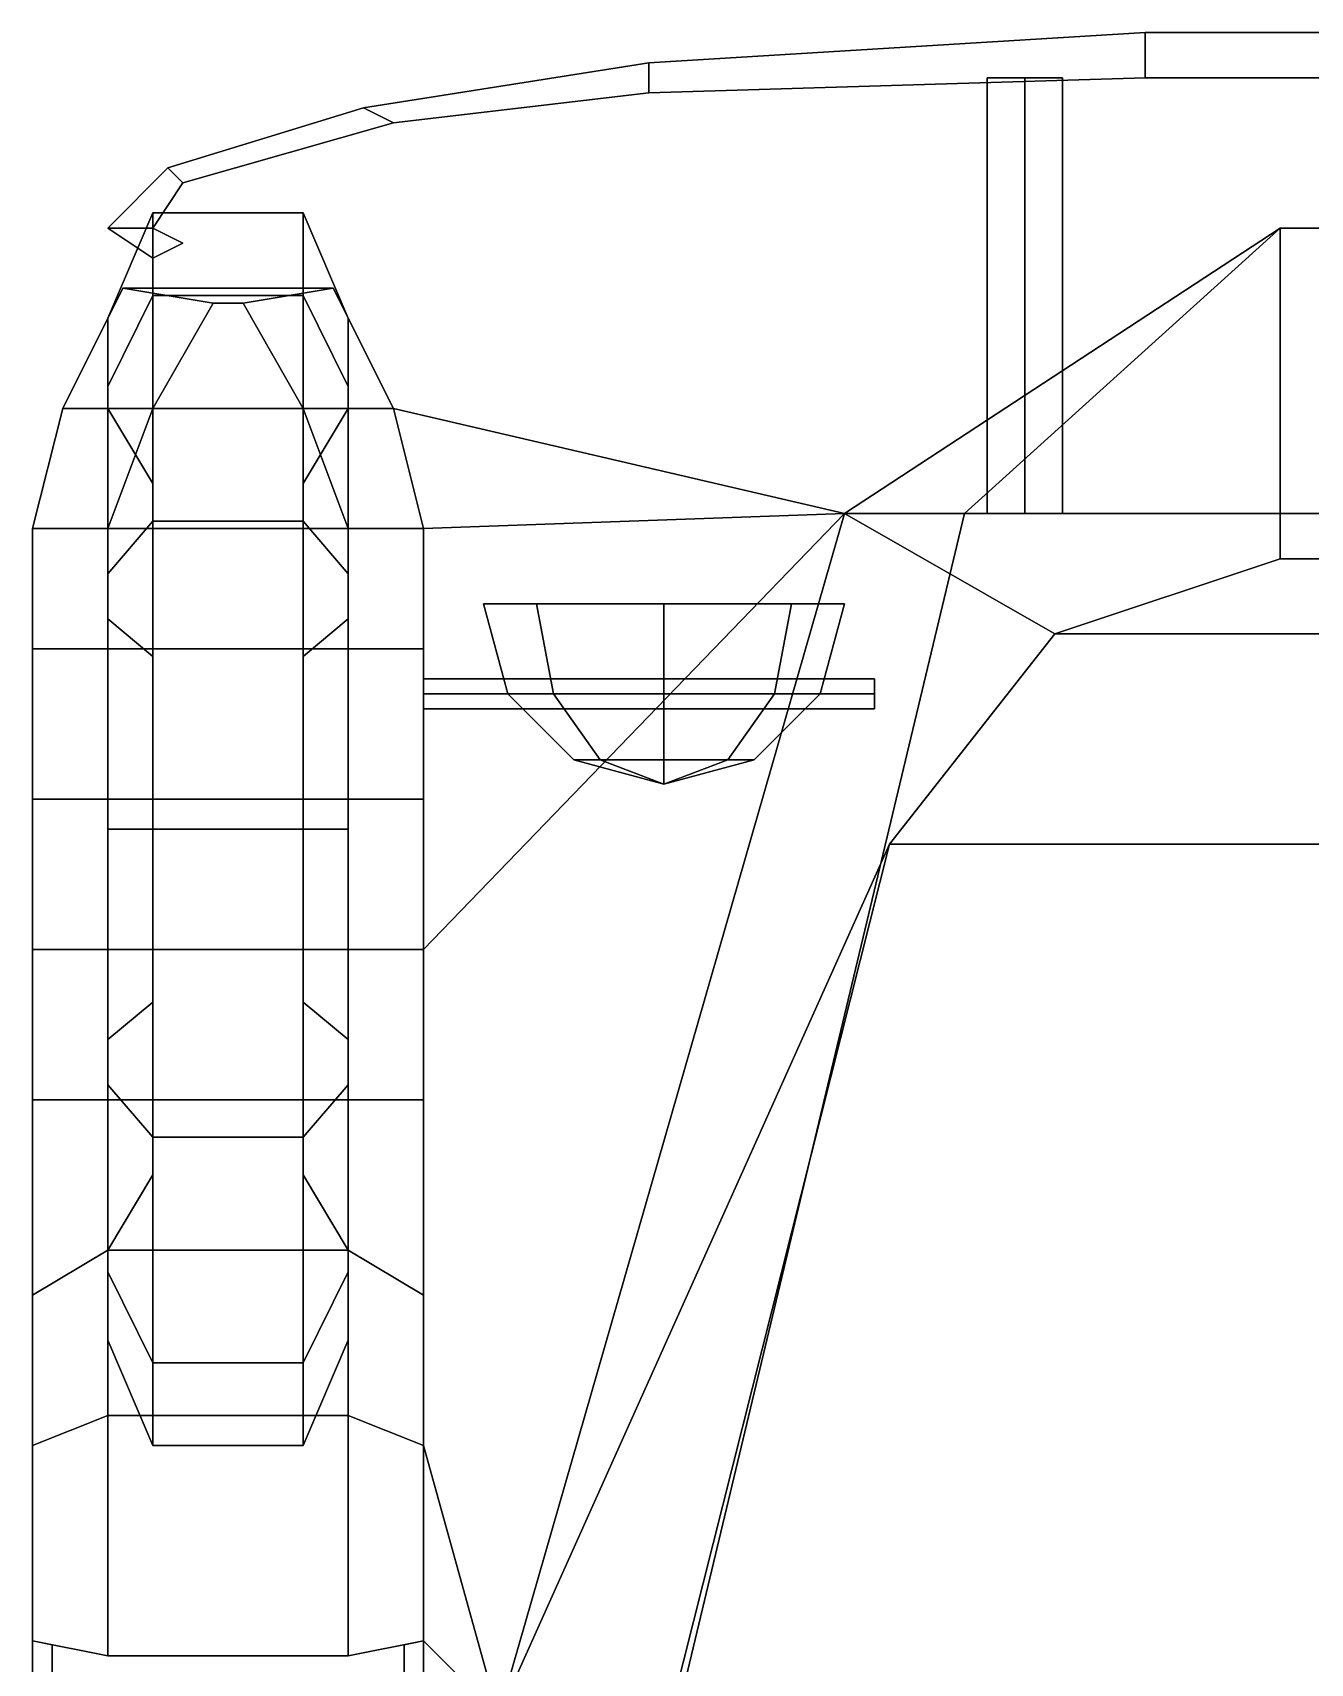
# Model space of a CAD drawing. Header units: millimetres. Extents: x -1 to 3, y -2.4 to 8.
# Drawn here: x -0.85 to 0, y 1.185 to 2.27 of the extents above; entities that cross this region are included whole.
import ezdxf

# ---------------------------------------------------------------- set-up
doc = ezdxf.new("R2010")
doc.units = ezdxf.units.MM
doc.layers.add('mudguards', color=6, linetype='Continuous')
doc.layers.add('wheels', color=2, linetype='Continuous')

msp = doc.modelspace()

# ---------------------------------------------------------------- linework, layer by layer
for points in [[(-0.4399999999999999, 2.25, 0.6200000000000001), (-0.11, 2.27, 0.6200000000000001), (-0.11, 2.27, 0.5200000000000001), (-0.4399999999999999, 2.25, 0.5200000000000001)], [(-0.11, 2.27, 0.5200000000000001), (-0.11, 2.24, 0.5200000000000001), (-0.4399999999999999, 2.23, 0.5200000000000001), (-0.4399999999999999, 2.25, 0.5200000000000001)], [(-0.4399999999999999, 2.23, 0.6200000000000001), (-0.11, 2.24, 0.6200000000000001), (-0.11, 2.27, 0.6200000000000001), (-0.4399999999999999, 2.25, 0.6200000000000001)], [(0.1100000000000001, 2.27, 0.5200000000000001), (-0.11, 2.27, 0.5200000000000001), (-0.11, 2.27, 0.6200000000000001), (0.1100000000000001, 2.27, 0.6200000000000001)], [(0.1100000000000001, 2.24, 0.5200000000000001), (-0.11, 2.24, 0.5200000000000001), (-0.11, 2.27, 0.5200000000000001), (0.1100000000000001, 2.27, 0.5200000000000001)], [(-0.11, 2.27, 0.6200000000000001), (-0.11, 2.24, 0.6200000000000001), (0.1100000000000001, 2.24, 0.6200000000000001), (0.1100000000000001, 2.27, 0.6200000000000001)], [(-0.6299999999999999, 2.22, 0.6200000000000001), (-0.4399999999999999, 2.25, 0.6200000000000001), (-0.4399999999999999, 2.25, 0.5200000000000001), (-0.6299999999999999, 2.22, 0.5200000000000001)], [(-0.4399999999999999, 2.25, 0.5200000000000001), (-0.4399999999999999, 2.23, 0.5200000000000001), (-0.61, 2.21, 0.5200000000000001), (-0.6299999999999999, 2.22, 0.5200000000000001)], [(-0.61, 2.21, 0.6200000000000001), (-0.4399999999999999, 2.23, 0.6200000000000001), (-0.4399999999999999, 2.25, 0.6200000000000001), (-0.6299999999999999, 2.22, 0.6200000000000001)], [(-0.4399999999999999, 2.23, 0.5200000000000001), (-0.11, 2.24, 0.5200000000000001), (-0.11, 2.24, 0.6200000000000001), (-0.4399999999999999, 2.23, 0.6200000000000001)], [(-0.215, 2.24, 0.56), (-0.19, 2.24, 0.535), (-0.19, 1.95, 0.535), (-0.215, 1.95, 0.56)], [(-0.19, 2.24, 0.5850000000000001), (-0.215, 2.24, 0.56), (-0.215, 1.95, 0.56), (-0.19, 1.95, 0.5850000000000001)], [(-0.19, 2.24, 0.535), (-0.165, 2.24, 0.56), (-0.165, 1.95, 0.56), (-0.19, 1.95, 0.535)], [(-0.165, 2.24, 0.56), (-0.19, 2.24, 0.5850000000000001), (-0.19, 1.95, 0.5850000000000001), (-0.165, 1.95, 0.56)], [(0.1100000000000001, 2.24, 0.6200000000000001), (-0.11, 2.24, 0.6200000000000001), (-0.11, 2.24, 0.5200000000000001), (0.1100000000000001, 2.24, 0.5200000000000001)], [(-0.61, 2.21, 0.5200000000000001), (-0.4399999999999999, 2.23, 0.5200000000000001), (-0.4399999999999999, 2.23, 0.6200000000000001), (-0.61, 2.21, 0.6200000000000001)], [(-0.76, 2.18, 0.6200000000000001), (-0.6299999999999999, 2.22, 0.6200000000000001), (-0.6299999999999999, 2.22, 0.5200000000000001), (-0.76, 2.18, 0.5200000000000001)], [(-0.6299999999999999, 2.22, 0.5200000000000001), (-0.61, 2.21, 0.5200000000000001), (-0.75, 2.17, 0.5200000000000001), (-0.76, 2.18, 0.5200000000000001)], [(-0.75, 2.17, 0.6200000000000001), (-0.61, 2.21, 0.6200000000000001), (-0.6299999999999999, 2.22, 0.6200000000000001), (-0.76, 2.18, 0.6200000000000001)], [(-0.75, 2.17, 0.5200000000000001), (-0.61, 2.21, 0.5200000000000001), (-0.61, 2.21, 0.6200000000000001), (-0.75, 2.17, 0.6200000000000001)], [(-0.7999999999999999, 2.14, 0.6200000000000001), (-0.76, 2.18, 0.6200000000000001), (-0.76, 2.18, 0.5200000000000001), (-0.7999999999999999, 2.14, 0.5200000000000001)], [(-0.76, 2.18, 0.5200000000000001), (-0.75, 2.17, 0.5200000000000001), (-0.77, 2.14, 0.5200000000000001), (-0.7999999999999999, 2.14, 0.5200000000000001)], [(-0.77, 2.14, 0.6200000000000001), (-0.75, 2.17, 0.6200000000000001), (-0.76, 2.18, 0.6200000000000001), (-0.7999999999999999, 2.14, 0.6200000000000001)], [(-0.77, 2.14, 0.5200000000000001), (-0.75, 2.17, 0.5200000000000001), (-0.75, 2.17, 0.6200000000000001), (-0.77, 2.14, 0.6200000000000001)], [(-0.77, 2.12, 0.6200000000000001), (-0.7999999999999999, 2.14, 0.6200000000000001), (-0.7999999999999999, 2.14, 0.5200000000000001), (-0.77, 2.12, 0.5200000000000001)], [(-0.7999999999999999, 2.14, 0.5200000000000001), (-0.77, 2.140000000000001, 0.5200000000000001), (-0.75, 2.13, 0.5200000000000001), (-0.77, 2.12, 0.5200000000000001)], [(-0.75, 2.13, 0.6200000000000001), (-0.77, 2.140000000000001, 0.6200000000000001), (-0.7999999999999999, 2.14, 0.6200000000000001), (-0.77, 2.12, 0.6200000000000001)], [(-0.75, 2.13, 0.5200000000000001), (-0.77, 2.140000000000001, 0.5200000000000001), (-0.77, 2.140000000000001, 0.6200000000000001), (-0.75, 2.13, 0.6200000000000001)], [(-0.01999999999999999, 1.92, 1.31), (-0.02, 2.14, 0.65), (-0.31, 1.95, 0.65), (-0.17, 1.87, 1.33)], [(-0.01999999999999999, 2.14, 0.65), (-0.23, 1.95, 0.42), (-0.23, 1.95, 0.42), (-0.3100000000000001, 1.95, 0.65)], [(0.01999999999999996, 2.14, 0.65), (0.23, 1.95, 0.42), (-0.23, 1.95, 0.42), (-0.02000000000000002, 2.14, 0.65)], [(0.01999999999999999, 1.92, 1.31), (0.02, 2.14, 0.65), (-0.02, 2.14, 0.65), (-0.01999999999999999, 1.92, 1.31)], [(-0.77, 2.12, 0.5200000000000001), (-0.75, 2.13, 0.5200000000000001), (-0.75, 2.13, 0.6200000000000001), (-0.77, 2.12, 0.6200000000000001)], [(-0.17, 1.87, 1.33), (-0.31, 1.95, 0.65), (-0.54, 1.15, 0.65), (-0.28, 1.73, 1.34)], [(-0.23, 1.95, 0.42), (-0.51, 0.78, 0.42), (-0.54, 1.15, 0.65), (-0.3100000000000001, 1.95, 0.65)], [(0.23, 1.95, 0.42), (0.51, 0.78, 0.42), (-0.51, 0.78, 0.42), (-0.23, 1.95, 0.42)], [(0.17, 1.87, 1.33), (0.01999999999999999, 1.92, 1.31), (-0.01999999999999999, 1.92, 1.31), (-0.17, 1.87, 1.33)], [(-0.3451471862576142, 1.89, 1.194852813742386), (-0.3099999999999999, 1.89, 1.11), (-0.5148528137423858, 1.89, 1.025147186257614), (-0.55, 1.89, 1.11)], [(-0.43, 1.89, 1.23), (-0.3451471862576142, 1.89, 1.194852813742386), (-0.55, 1.89, 1.11), (-0.5148528137423858, 1.89, 1.194852813742386)], [(-0.5034846922834955, 1.83, 1.183484692283495), (-0.5148528137423858, 1.89, 1.194852813742386), (-0.55, 1.89, 1.11), (-0.5339230484541326, 1.83, 1.11)], [(-0.5339230484541326, 1.83, 1.11), (-0.55, 1.89, 1.11), (-0.5148528137423858, 1.89, 1.025147186257614), (-0.5034846922834955, 1.83, 1.036515307716505)], [(-0.3099999999999999, 1.89, 1.11), (-0.345147186257614, 1.89, 1.025147186257614), (-0.4299999999999999, 1.89, 0.9900000000000002), (-0.5148528137423858, 1.89, 1.025147186257615)], [(-0.5034846922834955, 1.83, 1.036515307716505), (-0.5148528137423858, 1.89, 1.025147186257614), (-0.4299999999999999, 1.89, 0.9900000000000002), (-0.4299999999999999, 1.83, 1.006076951545867)], [(-0.43, 1.83, 1.213923048454133), (-0.43, 1.89, 1.23), (-0.5148528137423858, 1.89, 1.194852813742386), (-0.5034846922834955, 1.83, 1.183484692283495)], [(-0.4299999999999999, 1.83, 1.006076951545867), (-0.4299999999999999, 1.89, 0.9900000000000002), (-0.345147186257614, 1.89, 1.025147186257614), (-0.3565153077165045, 1.83, 1.036515307716505)], [(-0.3565153077165045, 1.83, 1.183484692283495), (-0.3451471862576142, 1.89, 1.194852813742386), (-0.43, 1.89, 1.23), (-0.43, 1.83, 1.213923048454133)], [(-0.3260769515458671, 1.83, 1.11), (-0.3099999999999999, 1.89, 1.11), (-0.3451471862576142, 1.89, 1.194852813742386), (-0.3565153077165045, 1.83, 1.183484692283495)], [(-0.3565153077165045, 1.83, 1.036515307716505), (-0.345147186257614, 1.89, 1.025147186257614), (-0.3099999999999999, 1.89, 1.11), (-0.3260769515458671, 1.83, 1.11)], [(0.28, 1.73, 1.34), (0.17, 1.87, 1.33), (-0.17, 1.87, 1.33), (-0.28, 1.73, 1.34)], [(-0.59, 1.84, 0.91), (-0.59, 1.83, 0.92), (-0.4299999999999999, 1.83, 1.02), (-0.4299999999999999, 1.84, 1.01)], [(-0.59, 1.83, 0.9), (-0.59, 1.84, 0.91), (-0.4299999999999999, 1.84, 1.01), (-0.4299999999999999, 1.83, 1)], [(-0.29, 1.83, 1.02), (-0.29, 1.84, 1.01), (-0.43, 1.84, 1.01), (-0.43, 1.83, 1.02)], [(-0.29, 1.84, 1.01), (-0.29, 1.83, 1), (-0.43, 1.83, 1), (-0.43, 1.84, 1.01)], [(-0.59, 1.83, 0.92), (-0.59, 1.82, 0.91), (-0.4299999999999999, 1.82, 1.01), (-0.4299999999999999, 1.83, 1.02)], [(-0.59, 1.82, 0.91), (-0.59, 1.83, 0.9), (-0.4299999999999999, 1.83, 1), (-0.4299999999999999, 1.82, 1.01)], [(-0.472426406871193, 1.786076951545867, 1.152426406871193), (-0.5034846922834955, 1.83, 1.183484692283495), (-0.5339230484541326, 1.83, 1.11), (-0.49, 1.786076951545867, 1.11)], [(-0.49, 1.786076951545867, 1.11), (-0.5339230484541326, 1.83, 1.11), (-0.5034846922834955, 1.83, 1.036515307716505), (-0.472426406871193, 1.786076951545867, 1.067573593128807)], [(-0.472426406871193, 1.786076951545867, 1.067573593128807), (-0.5034846922834955, 1.83, 1.036515307716505), (-0.4299999999999999, 1.83, 1.006076951545867), (-0.4299999999999999, 1.786076951545867, 1.05)], [(-0.43, 1.786076951545867, 1.17), (-0.43, 1.83, 1.213923048454133), (-0.5034846922834955, 1.83, 1.183484692283495), (-0.472426406871193, 1.786076951545867, 1.152426406871193)], [(-0.4299999999999999, 1.786076951545867, 1.05), (-0.4299999999999999, 1.83, 1.006076951545867), (-0.3565153077165045, 1.83, 1.036515307716505), (-0.3875735931288071, 1.786076951545867, 1.067573593128807)], [(-0.3875735931288071, 1.786076951545867, 1.152426406871193), (-0.3565153077165045, 1.83, 1.183484692283495), (-0.43, 1.83, 1.213923048454133), (-0.43, 1.786076951545867, 1.17)], [(-0.29, 1.82, 1.01), (-0.29, 1.83, 1.02), (-0.43, 1.83, 1.02), (-0.43, 1.82, 1.01)], [(-0.29, 1.83, 1), (-0.29, 1.82, 1.01), (-0.43, 1.82, 1.01), (-0.43, 1.83, 1)], [(-0.3699999999999998, 1.786076951545867, 1.11), (-0.3260769515458671, 1.83, 1.11), (-0.3565153077165045, 1.83, 1.183484692283495), (-0.3875735931288071, 1.786076951545867, 1.152426406871193)], [(-0.3875735931288071, 1.786076951545867, 1.067573593128807), (-0.3565153077165045, 1.83, 1.036515307716505), (-0.3260769515458671, 1.83, 1.11), (-0.3699999999999998, 1.786076951545867, 1.11)], [(-0.43, 1.77, 1.11), (-0.472426406871193, 1.786076951545867, 1.152426406871193), (-0.49, 1.786076951545867, 1.11), (-0.43, 1.77, 1.11)], [(-0.43, 1.77, 1.11), (-0.49, 1.786076951545867, 1.11), (-0.472426406871193, 1.786076951545867, 1.067573593128807), (-0.4300000000000001, 1.77, 1.11)], [(-0.43, 1.77, 1.11), (-0.43, 1.786076951545867, 1.17), (-0.472426406871193, 1.786076951545867, 1.152426406871193), (-0.43, 1.77, 1.11)], [(-0.4300000000000001, 1.77, 1.11), (-0.472426406871193, 1.786076951545867, 1.067573593128807), (-0.4299999999999999, 1.786076951545867, 1.05), (-0.4299999999999999, 1.77, 1.11)], [(-0.43, 1.77, 1.11), (-0.3875735931288071, 1.786076951545867, 1.152426406871193), (-0.43, 1.786076951545867, 1.17), (-0.43, 1.77, 1.11)], [(-0.4299999999999999, 1.77, 1.11), (-0.3699999999999998, 1.786076951545867, 1.11), (-0.3875735931288071, 1.786076951545867, 1.152426406871193), (-0.43, 1.77, 1.11)], [(-0.4299999999999999, 1.77, 1.11), (-0.3875735931288071, 1.786076951545867, 1.067573593128807), (-0.3699999999999998, 1.786076951545867, 1.11), (-0.4299999999999999, 1.77, 1.11)], [(-0.4299999999999999, 1.77, 1.11), (-0.4299999999999999, 1.786076951545867, 1.05), (-0.3875735931288071, 1.786076951545867, 1.067573593128807), (-0.4299999999999999, 1.77, 1.11)], [(-0.28, 1.73, 1.34), (-0.54, 1.15, 0.65), (-0.67, 0.53, 0.8200000000000001), (-0.58, 0.54, 1.42)], [(0.58, 0.54, 1.42), (0.28, 1.73, 1.34), (-0.28, 1.73, 1.34), (-0.58, 0.54, 1.42)]]:
    msp.add_3dface(points)
at = {"layer": 'mudguards'}
for points in [[(-0.73, 2.09, 0.89), (-0.77, 2.02, 0.9400000000000001), (-0.8300000000000001, 2.02, 0.86), (-0.79, 2.1, 0.86)], [(-0.79, 2.1, 0.86), (-0.8300000000000001, 2.02, 0.86), (-0.77, 2.02, 0.9400000000000001), (-0.73, 2.09, 0.89)], [(-0.79, 2.1, 0.86), (-0.73, 2.09, 0.89), (-0.71, 2.09, 0.89), (-0.6499999999999999, 2.1, 0.86)], [(-0.6499999999999999, 2.1, 0.86), (-0.71, 2.09, 0.89), (-0.73, 2.09, 0.89), (-0.79, 2.1, 0.86)], [(-0.6499999999999999, 2.1, 0.86), (-0.6099999999999999, 2.02, 0.86), (-0.6699999999999999, 2.02, 0.9400000000000001), (-0.71, 2.09, 0.89)], [(-0.71, 2.09, 0.89), (-0.6699999999999999, 2.02, 0.9400000000000001), (-0.6099999999999999, 2.02, 0.86), (-0.6499999999999999, 2.1, 0.86)], [(-0.71, 2.09, 0.89), (-0.67, 2.02, 0.9400000000000001), (-0.77, 2.02, 0.9400000000000001), (-0.73, 2.09, 0.89)], [(-0.73, 2.09, 0.89), (-0.77, 2.02, 0.9400000000000001), (-0.67, 2.02, 0.9400000000000001), (-0.71, 2.09, 0.89)], [(-0.8300000000000001, 2.02, 0.86), (-0.85, 1.94, 0.89), (-0.8, 1.94, 0.98), (-0.77, 2.02, 0.9400000000000001)], [(-0.77, 2.02, 0.9400000000000001), (-0.8, 1.94, 0.98), (-0.85, 1.94, 0.89), (-0.8300000000000001, 2.02, 0.86)], [(-0.67, 2.02, 0.9400000000000001), (-0.6400000000000001, 1.94, 0.98), (-0.8, 1.94, 0.98), (-0.77, 2.02, 0.9400000000000001)], [(-0.77, 2.02, 0.9400000000000001), (-0.8, 1.94, 0.98), (-0.6400000000000001, 1.94, 0.98), (-0.67, 2.02, 0.9400000000000001)], [(-0.6699999999999999, 2.02, 0.9400000000000001), (-0.6399999999999999, 1.94, 0.98), (-0.59, 1.94, 0.89), (-0.6099999999999999, 2.02, 0.86)], [(-0.6099999999999999, 2.02, 0.86), (-0.59, 1.94, 0.89), (-0.6399999999999999, 1.94, 0.98), (-0.6699999999999999, 2.02, 0.9400000000000001)], [(-0.31, 1.95, 0.65), (-0.31, 1.95, 0.65), (-0.59, 1.94, 0.89), (-0.6099999999999998, 2.02, 0.86)], [(-0.6099999999999998, 2.02, 0.86), (-0.59, 1.94, 0.89), (-0.31, 1.95, 0.65)], [(-0.5899999999999997, 1.66, 0.92), (-0.59, 1.33, 0.77), (-0.54, 1.15, 0.65), (-0.3100000000000001, 1.95, 0.6500000000000001)], [(-0.3100000000000001, 1.95, 0.6500000000000001), (-0.54, 1.15, 0.65), (-0.59, 1.33, 0.77), (-0.5899999999999997, 1.66, 0.92)], [(-0.3100000000000001, 1.95, 0.6500000000000001), (-0.31, 1.95, 0.6500000000000001), (-0.59, 1.66, 0.92), (-0.5899999999999997, 1.939999999999999, 0.8900000000000002)], [(-0.5899999999999997, 1.939999999999999, 0.8900000000000002), (-0.59, 1.66, 0.92), (-0.31, 1.95, 0.6500000000000001), (-0.3100000000000001, 1.95, 0.6500000000000001)], [(-0.8, 1.94, 0.98), (-0.8, 1.86, 1), (-0.85, 1.86, 0.91), (-0.85, 1.94, 0.89)], [(-0.85, 1.94, 0.89), (-0.85, 1.86, 0.91), (-0.8, 1.86, 1), (-0.8, 1.94, 0.98)], [(-0.8, 1.94, 0.98), (-0.8, 1.86, 1), (-0.6400000000000001, 1.86, 1), (-0.6400000000000001, 1.94, 0.98)], [(-0.6400000000000001, 1.94, 0.98), (-0.6400000000000001, 1.86, 1), (-0.8, 1.86, 1), (-0.8, 1.94, 0.98)], [(-0.59, 1.94, 0.89), (-0.59, 1.86, 0.91), (-0.6399999999999999, 1.86, 1), (-0.6399999999999999, 1.94, 0.98)], [(-0.6399999999999999, 1.94, 0.98), (-0.6399999999999999, 1.86, 1), (-0.59, 1.86, 0.91), (-0.59, 1.94, 0.89)], [(-0.5899999999999997, 1.859999999999999, 0.9100000000000004), (-0.59, 1.76, 0.92), (-0.59, 1.66, 0.92), (-0.59, 1.94, 0.89)], [(-0.59, 1.94, 0.89), (-0.59, 1.66, 0.92), (-0.59, 1.76, 0.92), (-0.5899999999999997, 1.859999999999999, 0.9100000000000004)], [(-0.8, 1.86, 1), (-0.8, 1.76, 1.02), (-0.85, 1.76, 0.92), (-0.85, 1.86, 0.91)], [(-0.85, 1.86, 0.91), (-0.85, 1.76, 0.92), (-0.8, 1.76, 1.02), (-0.8, 1.86, 1)], [(-0.6400000000000001, 1.86, 1), (-0.6400000000000001, 1.76, 1.02), (-0.8, 1.76, 1.02), (-0.8, 1.86, 1)], [(-0.8, 1.86, 1), (-0.8, 1.76, 1.02), (-0.6400000000000001, 1.76, 1.02), (-0.6400000000000001, 1.86, 1)], [(-0.59, 1.86, 0.91), (-0.59, 1.76, 0.92), (-0.6399999999999999, 1.76, 1.02), (-0.6399999999999999, 1.86, 1)], [(-0.6399999999999999, 1.86, 1), (-0.6399999999999999, 1.76, 1.02), (-0.59, 1.76, 0.92), (-0.59, 1.86, 0.91)], [(-0.8000000000000002, 1.76, 1.02), (-0.8000000000000002, 1.66, 1.02), (-0.85, 1.66, 0.92), (-0.85, 1.76, 0.92)], [(-0.85, 1.76, 0.92), (-0.85, 1.66, 0.92), (-0.8000000000000002, 1.66, 1.02), (-0.8000000000000002, 1.76, 1.02)], [(-0.6400000000000001, 1.76, 1.02), (-0.6400000000000001, 1.66, 1.02), (-0.8, 1.66, 1.02), (-0.8, 1.76, 1.02)], [(-0.8, 1.76, 1.02), (-0.8, 1.66, 1.02), (-0.6400000000000001, 1.66, 1.02), (-0.6400000000000001, 1.76, 1.02)], [(-0.59, 1.76, 0.92), (-0.59, 1.66, 0.92), (-0.6399999999999998, 1.66, 1.02), (-0.6399999999999998, 1.76, 1.02)], [(-0.6399999999999998, 1.76, 1.02), (-0.6399999999999998, 1.66, 1.02), (-0.59, 1.66, 0.92), (-0.59, 1.76, 0.92)], [(-0.85, 1.66, 0.92), (-0.85, 1.56, 0.89), (-0.8, 1.56, 1), (-0.8, 1.66, 1.02)], [(-0.8, 1.66, 1.02), (-0.8, 1.56, 1), (-0.85, 1.56, 0.89), (-0.85, 1.66, 0.92)], [(-0.6400000000000001, 1.66, 1.02), (-0.6400000000000001, 1.56, 1), (-0.8, 1.56, 1), (-0.8, 1.66, 1.02)], [(-0.8, 1.66, 1.02), (-0.8, 1.56, 1), (-0.6400000000000001, 1.56, 1), (-0.6400000000000001, 1.66, 1.02)], [(-0.6399999999999999, 1.66, 1.02), (-0.6399999999999999, 1.56, 1), (-0.59, 1.56, 0.89), (-0.59, 1.66, 0.92)], [(-0.59, 1.66, 0.92), (-0.59, 1.56, 0.89), (-0.6399999999999999, 1.56, 1), (-0.6399999999999999, 1.66, 1.02)], [(-0.59, 1.66, 0.92), (-0.59, 1.33, 0.77), (-0.59, 1.43, 0.84), (-0.5899999999999997, 1.56, 0.89)], [(-0.5899999999999997, 1.56, 0.89), (-0.59, 1.43, 0.84), (-0.59, 1.33, 0.77), (-0.59, 1.66, 0.92)], [(-0.85, 1.56, 0.89), (-0.85, 1.43, 0.84), (-0.8, 1.46, 0.96), (-0.8, 1.56, 1)], [(-0.8, 1.56, 1), (-0.8, 1.46, 0.96), (-0.85, 1.43, 0.84), (-0.85, 1.56, 0.89)], [(-0.8, 1.56, 1), (-0.8, 1.46, 0.96), (-0.6400000000000001, 1.46, 0.96), (-0.6400000000000001, 1.56, 1)], [(-0.6400000000000001, 1.56, 1), (-0.6400000000000001, 1.46, 0.96), (-0.8, 1.46, 0.96), (-0.8, 1.56, 1)], [(-0.6399999999999999, 1.56, 1), (-0.6399999999999999, 1.46, 0.96), (-0.59, 1.43, 0.84), (-0.59, 1.56, 0.89)], [(-0.59, 1.56, 0.89), (-0.59, 1.43, 0.84), (-0.6399999999999999, 1.46, 0.96), (-0.6399999999999999, 1.56, 1)], [(-0.85, 1.43, 0.84), (-0.85, 1.33, 0.77), (-0.8, 1.35, 0.89), (-0.8, 1.46, 0.96)], [(-0.8, 1.46, 0.96), (-0.8, 1.35, 0.89), (-0.85, 1.33, 0.77), (-0.85, 1.43, 0.84)], [(-0.8, 1.46, 0.96), (-0.8, 1.35, 0.89), (-0.6400000000000001, 1.35, 0.89), (-0.6400000000000001, 1.46, 0.96)], [(-0.6400000000000001, 1.46, 0.96), (-0.6400000000000001, 1.35, 0.89), (-0.8, 1.35, 0.89), (-0.8, 1.46, 0.96)], [(-0.6399999999999999, 1.46, 0.96), (-0.6399999999999999, 1.35, 0.89), (-0.59, 1.33, 0.77), (-0.59, 1.43, 0.84)], [(-0.59, 1.43, 0.84), (-0.59, 1.33, 0.77), (-0.6399999999999999, 1.35, 0.89), (-0.6399999999999999, 1.46, 0.96)], [(-0.85, 1.33, 0.77), (-0.85, 1.2, 0.68), (-0.8, 1.19, 0.77), (-0.8, 1.35, 0.89)], [(-0.8, 1.35, 0.89), (-0.8, 1.19, 0.77), (-0.85, 1.2, 0.68), (-0.85, 1.33, 0.77)], [(-0.6400000000000001, 1.35, 0.89), (-0.6400000000000001, 1.19, 0.77), (-0.8, 1.19, 0.77), (-0.8, 1.35, 0.89)], [(-0.8, 1.35, 0.89), (-0.8, 1.19, 0.77), (-0.6400000000000001, 1.19, 0.77), (-0.6400000000000001, 1.35, 0.89)], [(-0.6399999999999999, 1.35, 0.89), (-0.6399999999999999, 1.19, 0.77), (-0.59, 1.2, 0.68), (-0.59, 1.33, 0.77)], [(-0.59, 1.33, 0.77), (-0.59, 1.2, 0.68), (-0.6399999999999999, 1.19, 0.77), (-0.6399999999999999, 1.35, 0.89)], [(-0.5399999999999999, 1.150000000000001, 0.65), (-0.5399999999999999, 1.150000000000001, 0.65), (-0.59, 1.2, 0.68), (-0.5900000000000001, 1.33, 0.77)], [(-0.5900000000000001, 1.33, 0.77), (-0.59, 1.2, 0.68), (-0.5399999999999999, 1.150000000000001, 0.65)], [(-0.8370634445213143, 1.197412688904263, 0.7032857998616343), (-0.8370634445213143, 1.017412688904263, 0.5832857998616343), (-0.85, 1.02, 0.56), (-0.85, 1.2, 0.68)], [(-0.85, 1.2, 0.68), (-0.85, 1.02, 0.56), (-0.8370634445213143, 1.017412688904263, 0.5832857998616343), (-0.8370634445213143, 1.197412688904263, 0.7032857998616343)], [(-0.59, 1.2, 0.68), (-0.59, 1.02, 0.56), (-0.6029365554786856, 1.017412688904263, 0.5832857998616343), (-0.6029365554786856, 1.197412688904263, 0.7032857998616343)], [(-0.6029365554786856, 1.197412688904263, 0.7032857998616343), (-0.6029365554786856, 1.017412688904263, 0.5832857998616343), (-0.59, 1.02, 0.56), (-0.59, 1.2, 0.68)], [(-0.5400000000000003, 1.149999999999999, 0.6499999999999992), (-0.5400000000000003, 1.149999999999999, 0.6499999999999992), (-0.59, 1.02, 0.56), (-0.59, 1.2, 0.68)], [(-0.59, 1.2, 0.68), (-0.59, 1.02, 0.56), (-0.5400000000000003, 1.149999999999999, 0.6499999999999992)]]:
    msp.add_3dface(points, dxfattribs=at)
at = {"layer": 'wheels'}
for points in [[(-0.7699999999999999, 2.09507041555162, 0.6150000000000002), (-0.7699999999999999, 2.15, 0.4100000000000003), (-0.7999999999999999, 2.08, 0.4100000000000003), (-0.7999999999999998, 2.034448637286709, 0.5800000000000002)], [(-0.7699999999999999, 2.15, 0.4100000000000003), (-0.77, 2.09507041555162, 0.2050000000000003), (-0.7999999999999999, 2.034448637286709, 0.2400000000000002), (-0.7999999999999999, 2.08, 0.4100000000000003)], [(-0.6699999999999999, 2.09507041555162, 0.6150000000000002), (-0.6699999999999999, 2.15, 0.4100000000000003), (-0.7699999999999999, 2.15, 0.4100000000000003), (-0.7699999999999999, 2.09507041555162, 0.6150000000000002)], [(-0.6699999999999999, 2.15, 0.4100000000000003), (-0.6699999999999999, 2.09507041555162, 0.2050000000000003), (-0.7699999999999999, 2.09507041555162, 0.2050000000000003), (-0.7699999999999999, 2.15, 0.4100000000000003)], [(-0.6699999999999999, 2.15, 0.4099999999999998), (-0.6699999999999999, 2.09507041555162, 0.6149999999999998), (-0.6399999999999999, 2.034448637286709, 0.5799999999999998), (-0.6399999999999999, 2.08, 0.4099999999999998)], [(-0.6699999999999999, 2.09507041555162, 0.2049999999999998), (-0.6699999999999999, 2.15, 0.4099999999999998), (-0.6399999999999999, 2.08, 0.4099999999999998), (-0.64, 2.034448637286709, 0.2399999999999999)], [(-0.77, 2.09507041555162, 0.2050000000000003), (-0.77, 1.945, 0.05492958444838036), (-0.8, 1.91, 0.115551362713291), (-0.7999999999999999, 2.034448637286709, 0.2400000000000002)], [(-0.7699999999999998, 1.945, 0.7650704155516199), (-0.7699999999999999, 2.09507041555162, 0.6150000000000002), (-0.7999999999999998, 2.034448637286709, 0.5800000000000002), (-0.7999999999999998, 1.91, 0.7044486372867093)], [(-0.6699999999999999, 2.09507041555162, 0.2050000000000003), (-0.6699999999999999, 1.945, 0.05492958444838031), (-0.7699999999999999, 1.945, 0.05492958444838031), (-0.7699999999999999, 2.09507041555162, 0.2050000000000003)], [(-0.6699999999999999, 1.945, 0.7650704155516199), (-0.6699999999999999, 2.09507041555162, 0.6150000000000002), (-0.7699999999999999, 2.09507041555162, 0.6150000000000002), (-0.7699999999999999, 1.945, 0.7650704155516199)], [(-0.6699999999999999, 1.945, 0.05492958444838014), (-0.6699999999999999, 2.09507041555162, 0.2049999999999998), (-0.64, 2.034448637286709, 0.2399999999999999), (-0.64, 1.91, 0.1155513627132908)], [(-0.6699999999999999, 2.09507041555162, 0.6149999999999998), (-0.6699999999999999, 1.945, 0.7650704155516197), (-0.6399999999999999, 1.91, 0.704448637286709), (-0.6399999999999999, 2.034448637286709, 0.5799999999999998)], [(-0.7999999999999999, 2.034448637286709, 0.5800000000000003), (-0.8, 2.08, 0.4099999999999999), (-0.7999999999999999, 2.02, 0.4100000000000001)], [(-0.7999999999999999, 2.02, 0.4099999999999999), (-0.7999999999999999, 2.08, 0.4100000000000004), (-0.8, 2.034448637286709, 0.2400000000000004)], [(-0.6399999999999999, 2.02, 0.4100000000000001), (-0.6399999999999999, 2.08, 0.4099999999999997), (-0.6399999999999999, 2.034448637286709, 0.5799999999999996)], [(-0.6399999999999999, 2.034448637286709, 0.2399999999999998), (-0.6399999999999999, 2.08, 0.4100000000000001), (-0.6399999999999999, 2.02, 0.4099999999999999)], [(-0.7999999999999999, 1.88, 0.652487113059643), (-0.7999999999999999, 2.034448637286709, 0.5800000000000003), (-0.7999999999999999, 2.02, 0.4100000000000001)], [(-0.8, 2.034448637286709, 0.24), (-0.8, 1.91, 0.1155513627132909), (-0.7999999999999999, 1.88, 0.1675128869403573)], [(-0.7999999999999999, 2.02, 0.4099999999999999), (-0.8, 2.034448637286709, 0.24), (-0.7999999999999999, 1.88, 0.1675128869403573)], [(-0.7999999999999999, 1.88, 0.652487113059643), (-0.7999999999999999, 1.91, 0.7044486372867096), (-0.7999999999999999, 2.034448637286709, 0.5800000000000003)], [(-0.6399999999999999, 2.02, 0.4100000000000001), (-0.6399999999999999, 2.034448637286709, 0.5800000000000001), (-0.6399999999999999, 1.88, 0.6524871130596428)], [(-0.6399999999999999, 1.88, 0.167512886940357), (-0.6399999999999999, 1.91, 0.1155513627132905), (-0.6399999999999999, 2.034448637286709, 0.2399999999999998)], [(-0.6399999999999999, 1.88, 0.167512886940357), (-0.6399999999999999, 2.034448637286709, 0.2399999999999998), (-0.6399999999999999, 2.02, 0.4099999999999999)], [(-0.6399999999999999, 2.034448637286709, 0.5800000000000001), (-0.6399999999999999, 1.91, 0.7044486372867091), (-0.6399999999999999, 1.88, 0.6524871130596428)], [(-0.7699999999999999, 1.97, 0.41), (-0.7699999999999999, 1.855, 0.6091858428704209), (-0.7999999999999999, 1.88, 0.6524871130596428), (-0.7999999999999999, 2.02, 0.41)], [(-0.7699999999999999, 1.855, 0.2108141571295791), (-0.7699999999999999, 1.97, 0.41), (-0.7999999999999999, 2.02, 0.41), (-0.7999999999999999, 1.88, 0.1675128869403572)], [(-0.6699999999999999, 1.855, 0.609185842870421), (-0.6699999999999999, 1.97, 0.4100000000000001), (-0.6399999999999999, 2.02, 0.4100000000000001), (-0.6399999999999999, 1.88, 0.6524871130596429)], [(-0.6699999999999999, 1.97, 0.4100000000000001), (-0.6699999999999999, 1.855, 0.2108141571295792), (-0.6399999999999999, 1.88, 0.1675128869403573), (-0.6399999999999999, 2.02, 0.4100000000000001)], [(-0.7699999999999999, 1.625, 0.609185842870421), (-0.7699999999999999, 1.855, 0.6091858428704209), (-0.7699999999999999, 1.97, 0.41), (-0.7699999999999999, 1.51, 0.41)], [(-0.7699999999999999, 1.51, 0.41), (-0.7699999999999999, 1.97, 0.41), (-0.7699999999999999, 1.855, 0.2108141571295791), (-0.7699999999999999, 1.625, 0.2108141571295792)], [(-0.6699999999999999, 1.51, 0.41), (-0.6699999999999999, 1.97, 0.4100000000000001), (-0.6699999999999999, 1.855, 0.609185842870421), (-0.6699999999999999, 1.625, 0.6091858428704209)], [(-0.6699999999999999, 1.625, 0.2108141571295791), (-0.6699999999999999, 1.855, 0.2108141571295792), (-0.6699999999999999, 1.97, 0.4100000000000001), (-0.6699999999999999, 1.51, 0.41)], [(-0.77, 1.945, 0.05492958444838036), (-0.77, 1.74), (-0.8, 1.74, 0.07000000000000006), (-0.8, 1.91, 0.115551362713291)], [(-0.7699999999999998, 1.74, 0.8200000000000001), (-0.7699999999999998, 1.945, 0.7650704155516199), (-0.7999999999999998, 1.91, 0.7044486372867093), (-0.7999999999999998, 1.74, 0.75)], [(-0.6699999999999999, 1.945, 0.05492958444838031), (-0.6699999999999999, 1.74), (-0.7699999999999999, 1.74), (-0.7699999999999999, 1.945, 0.05492958444838031)], [(-0.6699999999999999, 1.74, 0.8200000000000001), (-0.6699999999999999, 1.945, 0.7650704155516199), (-0.7699999999999999, 1.945, 0.7650704155516199), (-0.7699999999999999, 1.74, 0.8200000000000001)], [(-0.6699999999999999, 1.74), (-0.6699999999999999, 1.945, 0.05492958444838014), (-0.64, 1.91, 0.1155513627132908), (-0.64, 1.74, 0.07000000000000006)], [(-0.6699999999999999, 1.945, 0.7650704155516197), (-0.6699999999999999, 1.74, 0.82), (-0.6399999999999999, 1.74, 0.75), (-0.6399999999999999, 1.91, 0.704448637286709)], [(-0.7999999999999999, 1.88, 0.1675128869403572), (-0.8, 1.91, 0.1155513627132909), (-0.8, 1.74, 0.07000000000000006)], [(-0.7999999999999999, 1.74, 0.7500000000000001), (-0.7999999999999999, 1.91, 0.7044486372867093), (-0.7999999999999999, 1.88, 0.6524871130596429)], [(-0.6399999999999999, 1.74, 0.06999999999999995), (-0.6399999999999999, 1.91, 0.1155513627132908), (-0.6399999999999999, 1.88, 0.1675128869403572)], [(-0.6399999999999999, 1.88, 0.6524871130596429), (-0.6399999999999999, 1.91, 0.7044486372867091), (-0.6399999999999999, 1.74, 0.75)], [(-0.7999999999999999, 1.88, 0.1675128869403572), (-0.8, 1.74, 0.06999999999999995), (-0.7999999999999999, 1.6, 0.1675128869403573)], [(-0.7699999999999999, 1.625, 0.2108141571295792), (-0.7699999999999999, 1.855, 0.2108141571295791), (-0.7999999999999999, 1.88, 0.1675128869403572), (-0.7999999999999999, 1.6, 0.1675128869403573)], [(-0.7999999999999999, 1.6, 0.652487113059643), (-0.7999999999999999, 1.74, 0.7500000000000002), (-0.7999999999999999, 1.88, 0.6524871130596429)], [(-0.7699999999999999, 1.855, 0.6091858428704209), (-0.7699999999999999, 1.625, 0.609185842870421), (-0.7999999999999999, 1.6, 0.652487113059643), (-0.7999999999999999, 1.88, 0.6524871130596428)], [(-0.6699999999999999, 1.855, 0.2108141571295792), (-0.6699999999999999, 1.625, 0.2108141571295791), (-0.6399999999999999, 1.6, 0.167512886940357), (-0.6399999999999999, 1.88, 0.1675128869403573)], [(-0.6699999999999999, 1.625, 0.6091858428704209), (-0.6699999999999999, 1.855, 0.609185842870421), (-0.6399999999999999, 1.88, 0.6524871130596429), (-0.6399999999999999, 1.6, 0.6524871130596428)], [(-0.6399999999999999, 1.6, 0.167512886940357), (-0.6399999999999999, 1.74, 0.06999999999999984), (-0.6399999999999999, 1.88, 0.1675128869403572)], [(-0.6399999999999999, 1.88, 0.6524871130596429), (-0.6399999999999999, 1.74, 0.7500000000000001), (-0.6399999999999999, 1.6, 0.6524871130596428)], [(-0.8, 1.74, 0.07000000000000006), (-0.8, 1.57, 0.1155513627132909), (-0.7999999999999999, 1.6, 0.1675128869403573)], [(-0.77, 1.74), (-0.77, 1.535, 0.05492958444838025), (-0.8, 1.57, 0.1155513627132909), (-0.8, 1.74, 0.07000000000000006)], [(-0.7999999999999999, 1.6, 0.652487113059643), (-0.7999999999999999, 1.57, 0.7044486372867093), (-0.7999999999999999, 1.74, 0.7500000000000001)], [(-0.7699999999999998, 1.535, 0.7650704155516198), (-0.7699999999999998, 1.74, 0.8200000000000001), (-0.7999999999999998, 1.74, 0.75), (-0.7999999999999998, 1.57, 0.7044486372867091)], [(-0.6699999999999999, 1.74), (-0.6699999999999999, 1.535, 0.05492958444838025), (-0.7699999999999999, 1.535, 0.05492958444838025), (-0.7699999999999999, 1.74)], [(-0.6699999999999999, 1.535, 0.7650704155516198), (-0.6699999999999999, 1.74, 0.8200000000000001), (-0.7699999999999999, 1.74, 0.8200000000000001), (-0.7699999999999999, 1.535, 0.7650704155516198)], [(-0.6699999999999999, 1.535, 0.05492958444838025), (-0.6699999999999999, 1.74), (-0.64, 1.74, 0.07000000000000006), (-0.64, 1.57, 0.1155513627132909)], [(-0.6699999999999999, 1.74, 0.82), (-0.6699999999999999, 1.535, 0.7650704155516198), (-0.6399999999999999, 1.57, 0.7044486372867091), (-0.6399999999999999, 1.74, 0.75)], [(-0.6399999999999999, 1.6, 0.167512886940357), (-0.6399999999999999, 1.57, 0.1155513627132908), (-0.6399999999999999, 1.74, 0.06999999999999995)], [(-0.6399999999999999, 1.74, 0.75), (-0.6399999999999999, 1.57, 0.7044486372867091), (-0.6399999999999999, 1.6, 0.6524871130596428)], [(-0.7699999999999999, 1.625, 0.609185842870421), (-0.7699999999999999, 1.51, 0.41), (-0.7999999999999999, 1.46, 0.41), (-0.7999999999999999, 1.6, 0.652487113059643)], [(-0.7699999999999999, 1.51, 0.41), (-0.7699999999999999, 1.625, 0.2108141571295792), (-0.7999999999999999, 1.6, 0.1675128869403573), (-0.7999999999999999, 1.46, 0.41)], [(-0.6699999999999999, 1.51, 0.41), (-0.6699999999999999, 1.625, 0.6091858428704209), (-0.6399999999999999, 1.6, 0.6524871130596428), (-0.6399999999999999, 1.46, 0.41)], [(-0.6699999999999999, 1.625, 0.2108141571295791), (-0.6699999999999999, 1.51, 0.41), (-0.6399999999999999, 1.46, 0.41), (-0.6399999999999999, 1.6, 0.167512886940357)], [(-0.7999999999999999, 1.46, 0.4100000000000001), (-0.7999999999999999, 1.445551362713291, 0.5800000000000003), (-0.7999999999999999, 1.6, 0.652487113059643)], [(-0.7999999999999999, 1.6, 0.1675128869403573), (-0.8, 1.57, 0.1155513627132905), (-0.8, 1.445551362713291, 0.24)], [(-0.7999999999999999, 1.6, 0.1675128869403573), (-0.8, 1.445551362713291, 0.2400000000000002), (-0.7999999999999999, 1.46, 0.4100000000000004)], [(-0.7999999999999999, 1.445551362713291, 0.5800000000000001), (-0.7999999999999999, 1.57, 0.7044486372867094), (-0.7999999999999999, 1.6, 0.652487113059643)], [(-0.6399999999999999, 1.6, 0.6524871130596428), (-0.6399999999999999, 1.445551362713291, 0.5799999999999998), (-0.6399999999999999, 1.46, 0.4099999999999997)], [(-0.6399999999999999, 1.445551362713291, 0.24), (-0.6399999999999999, 1.57, 0.1155513627132907), (-0.6399999999999999, 1.6, 0.167512886940357)], [(-0.6399999999999999, 1.46, 0.4099999999999999), (-0.6399999999999999, 1.445551362713291, 0.2399999999999998), (-0.6399999999999999, 1.6, 0.167512886940357)], [(-0.6399999999999999, 1.6, 0.6524871130596428), (-0.6399999999999999, 1.57, 0.7044486372867096), (-0.6399999999999999, 1.445551362713291, 0.5800000000000001)], [(-0.77, 1.535, 0.05492958444838025), (-0.77, 1.38492958444838, 0.2050000000000002), (-0.7999999999999999, 1.445551362713291, 0.2400000000000002), (-0.8, 1.57, 0.1155513627132909)], [(-0.7699999999999999, 1.38492958444838, 0.615), (-0.7699999999999998, 1.535, 0.7650704155516198), (-0.7999999999999998, 1.57, 0.7044486372867091), (-0.7999999999999998, 1.445551362713291, 0.5800000000000001)], [(-0.6699999999999999, 1.38492958444838, 0.2050000000000001), (-0.6699999999999999, 1.535, 0.05492958444838025), (-0.64, 1.57, 0.1155513627132909), (-0.64, 1.445551362713291, 0.24)], [(-0.6699999999999999, 1.535, 0.7650704155516198), (-0.6699999999999999, 1.38492958444838, 0.6149999999999999), (-0.6399999999999999, 1.445551362713291, 0.5799999999999998), (-0.6399999999999999, 1.57, 0.7044486372867091)], [(-0.6699999999999999, 1.535, 0.05492958444838025), (-0.6699999999999999, 1.38492958444838, 0.2050000000000002), (-0.7699999999999999, 1.38492958444838, 0.2050000000000002), (-0.7699999999999999, 1.535, 0.05492958444838025)], [(-0.6699999999999999, 1.38492958444838, 0.615), (-0.6699999999999999, 1.535, 0.7650704155516198), (-0.7699999999999999, 1.535, 0.7650704155516198), (-0.7699999999999999, 1.38492958444838, 0.615)], [(-0.7999999999999999, 1.46, 0.4100000000000001), (-0.7999999999999999, 1.4, 0.4099999999999999), (-0.7999999999999999, 1.445551362713291, 0.5800000000000001)], [(-0.8, 1.445551362713291, 0.2400000000000002), (-0.8, 1.4, 0.4100000000000001), (-0.7999999999999999, 1.46, 0.4100000000000004)], [(-0.6399999999999999, 1.445551362713291, 0.5799999999999998), (-0.6399999999999999, 1.4, 0.4099999999999999), (-0.6399999999999999, 1.46, 0.4099999999999997)], [(-0.6399999999999999, 1.46, 0.4099999999999999), (-0.6399999999999999, 1.4, 0.4100000000000001), (-0.6399999999999999, 1.445551362713291, 0.24)], [(-0.7699999999999999, 1.33, 0.41), (-0.7699999999999999, 1.38492958444838, 0.615), (-0.7999999999999998, 1.445551362713291, 0.5800000000000001), (-0.7999999999999999, 1.4, 0.41)], [(-0.77, 1.38492958444838, 0.2050000000000002), (-0.7699999999999999, 1.33, 0.41), (-0.7999999999999999, 1.4, 0.41), (-0.7999999999999999, 1.445551362713291, 0.2400000000000002)], [(-0.6699999999999999, 1.38492958444838, 0.6149999999999999), (-0.6699999999999999, 1.33, 0.41), (-0.6399999999999999, 1.4, 0.41), (-0.6399999999999999, 1.445551362713291, 0.5799999999999998)], [(-0.6699999999999999, 1.33, 0.41), (-0.6699999999999999, 1.38492958444838, 0.2050000000000001), (-0.64, 1.445551362713291, 0.24), (-0.6399999999999999, 1.4, 0.41)], [(-0.6699999999999999, 1.33, 0.41), (-0.6699999999999999, 1.38492958444838, 0.615), (-0.7699999999999999, 1.38492958444838, 0.615), (-0.7699999999999999, 1.33, 0.41)], [(-0.6699999999999999, 1.38492958444838, 0.2050000000000002), (-0.6699999999999999, 1.33, 0.41), (-0.7699999999999999, 1.33, 0.41), (-0.7699999999999999, 1.38492958444838, 0.2050000000000002)]]:
    msp.add_3dface(points, dxfattribs=at)

doc.saveas('drawing.dxf')
